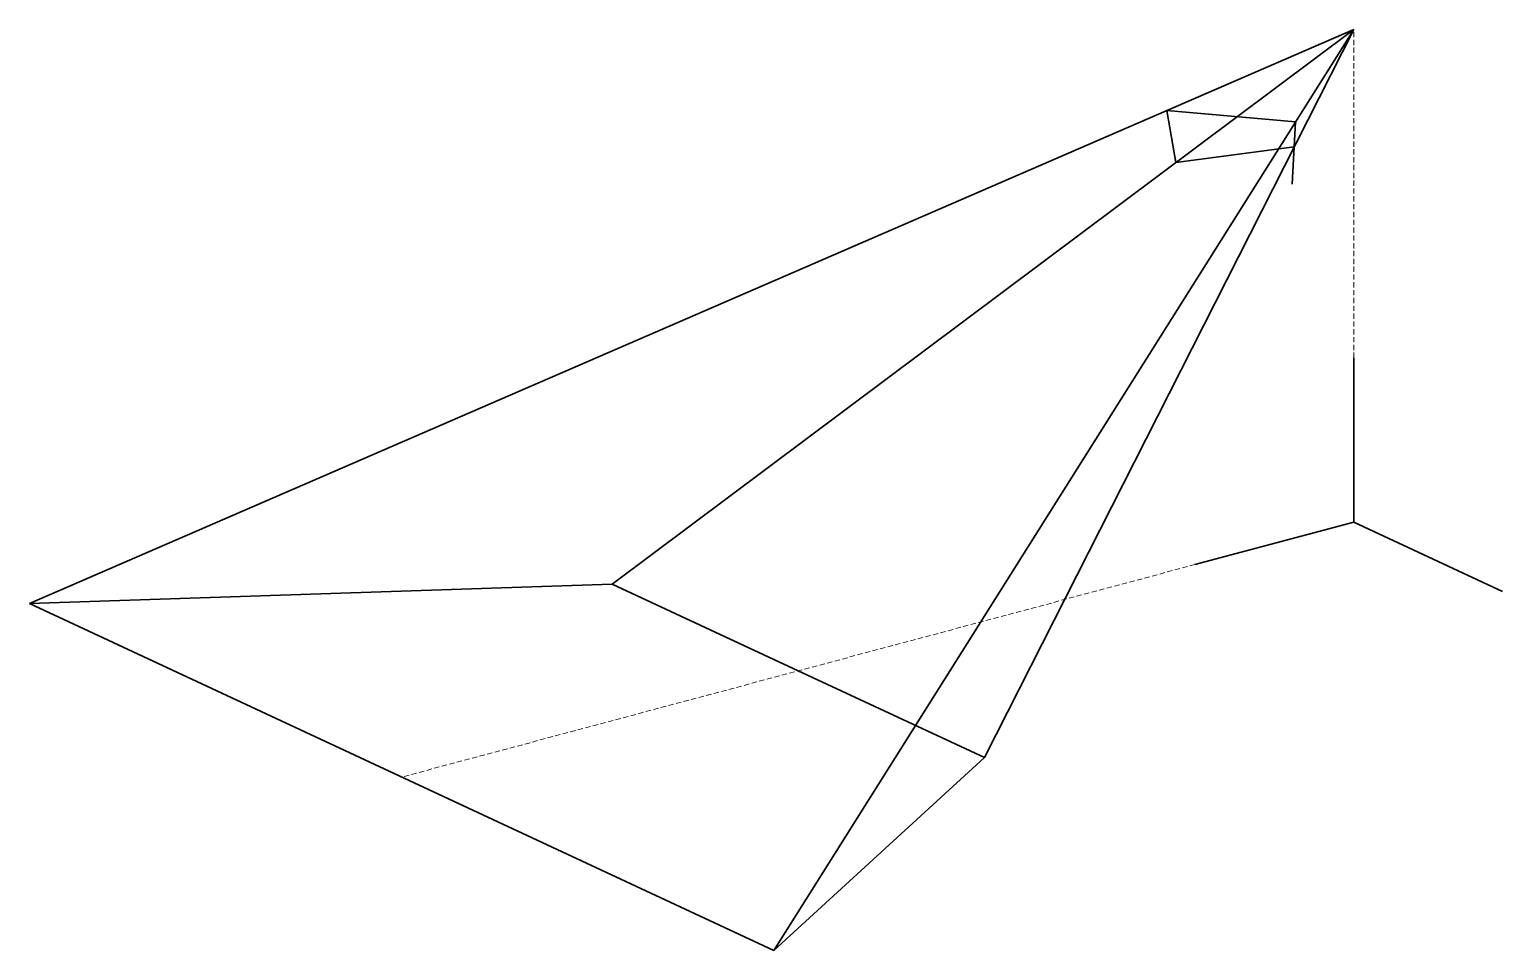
# Model space of a CAD drawing. Header units: millimetres. Extents: x 55943 to 56839, y 2003 to 2564.
import ezdxf

# ---------------------------------------------------------------- set-up
doc = ezdxf.new("R2010")
doc.units = ezdxf.units.MM
doc.linetypes.add('HIDDEN2', pattern=[4.7625, 3.175, -1.5875])
doc.layers.add('Mellemtyk kortstregslinje', color=3, linetype='HIDDEN2', lineweight=18)
doc.layers.add('Tyk fuldstregslinje (Optegning)', color=7, linetype='Continuous', lineweight=30)

msp = doc.modelspace()

# ---------------------------------------------------------------- linework, layer by layer
at = {"layer": 'Mellemtyk kortstregslinje'}
for p, q in [((56748.72, 2364.17), (56748.72, 2564.17)), ((56652.12, 2238.29), (56169.16, 2108.88))]:
    msp.add_line(p, q, dxfattribs=at)
at = {"layer": 'Tyk fuldstregslinje (Optegning)'}
for p, q in [((56748.72, 2564.17), (55942.58, 2214.54)), ((56297.35, 2226.41), (56748.72, 2564.17)), ((56395.74, 2003.23), (56748.72, 2564.17)), ((56748.72, 2564.17), (56523.93, 2120.76)), ((56713.35, 2507.97), (56634.95, 2514.83)), ((56634.95, 2514.83), (56640.53, 2483.21)), ((56711.27, 2470.02), (56713.35, 2507.97)), ((56640.53, 2483.21), (56712.52, 2492.76)), ((56748.72, 2364.17), (56748.72, 2264.17)), ((56748.72, 2264.17), (56652.12, 2238.29)), ((56748.72, 2264.17), (56839.35, 2221.91)), ((56297.35, 2226.41), (55942.58, 2214.54)), ((56410.64, 2173.59), (56297.35, 2226.41)), ((55942.58, 2214.54), (56395.74, 2003.23)), ((56410.64, 2173.59), (56523.93, 2120.76)), ((56523.93, 2120.76), (56395.74, 2003.23))]:
    msp.add_line(p, q, dxfattribs=at)

doc.saveas('drawing.dxf')
